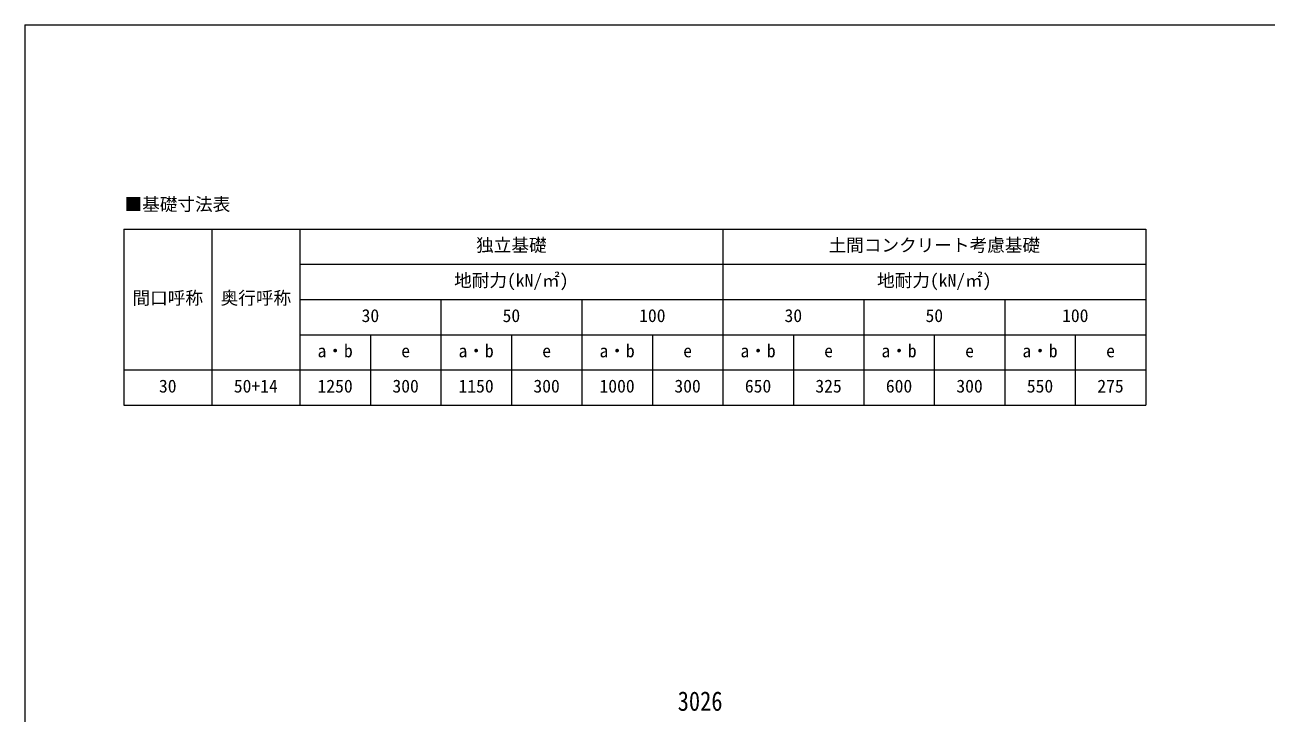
# Model space of a CAD drawing. Units: millimetres at full size, sheet at 1:30; details may follow other scales. Extents: x -8432 to 8432, y -5820 to 5820.
# Drawn here: x -8432 to 21, y 1131 to 5820 of the extents above; entities that cross this region are included whole.
import ezdxf
from ezdxf.enums import TextEntityAlignment as Align

# ---------------------------------------------------------------- set-up
doc = ezdxf.new("R2010")
doc.units = ezdxf.units.MM
doc.header["$LTSCALE"] = 30
for name, color, linetype, lineweight in [('0-6_OTH_LINE', 6, 'Continuous', 9), ('8-0', 7, 'Continuous', 18), ('F-0_240', 7, 'Continuous', 9)]:
    doc.layers.add(name, color=color, linetype=linetype, lineweight=lineweight)
doc.styles.add('ＭＳ ゴシック', font='')
doc.styles.get('ＭＳ ゴシック').set_extended_font_data('MS Gothic')

msp = doc.modelspace()

# ---------------------------------------------------------------- linework, layer by layer
at = {"layer": '8-0'}
for p, q in [((-7758.76, 4428.95), (-798.76, 4428.95)), ((-7758.76, 4428.95), (-7758.76, 3228.95)), ((-7158.76, 4428.95), (-7158.76, 3228.95)), ((-6558.76, 4428.95), (-6558.76, 3228.95)), ((-3678.76, 4428.95), (-3678.76, 3228.95)), ((-798.76, 4428.95), (-798.76, 3228.95)), ((-6558.76, 4188.95), (-798.76, 4188.95)), ((-6558.76, 3948.95), (-798.76, 3948.95)), ((-5598.76, 3948.95), (-5598.76, 3228.95)), ((-4638.76, 3948.95), (-4638.76, 3228.95)), ((-2718.76, 3948.95), (-2718.76, 3228.95)), ((-1758.76, 3948.95), (-1758.76, 3228.95)), ((-6558.76, 3708.95), (-798.76, 3708.95)), ((-6078.76, 3708.95), (-6078.76, 3228.95)), ((-5118.76, 3708.95), (-5118.76, 3228.95)), ((-4158.76, 3708.95), (-4158.76, 3228.95)), ((-3198.76, 3708.95), (-3198.76, 3228.95)), ((-2238.76, 3708.95), (-2238.76, 3228.95)), ((-1278.76, 3708.95), (-1278.76, 3228.95)), ((-7758.76, 3468.95), (-798.76, 3468.95)), ((-7758.76, 3228.95), (-798.76, 3228.95))]:
    msp.add_line(p, q, dxfattribs=at)
at = {"layer": 'F-0_240', "color": 5}
for q in [(-8432.06, -5820), (8007.94, 5820)]:
    msp.add_line((-8432.06, 5820), q, dxfattribs=at)

# ---------------------------------------------------------------- texts
at = {"layer": '0-6_OTH_LINE', "color": 7, "style": 'ＭＳ ゴシック', "width": 0.85}
msp.add_text('3026', height=132, dxfattribs=at).set_placement((-3986.29, 1108.13), align=Align.BOTTOM_LEFT)
at = {"layer": '8-0', "style": 'ＭＳ ゴシック'}
for s, p in [('■基礎寸法表', (-7753, 4527.45)), ('独立基礎', (-5358.76, 4248.95)), ('土間コンクリート考慮基礎', (-2958.76, 4248.95)), ('地耐力(kN/㎡)', (-5508.76, 4008.95)), ('地耐力(kN/㎡)', (-2628.76, 4008.95)), ('間口呼称', (-7698.76, 3888.95)), ('奥行呼称', (-7098.76, 3888.95)), ('30', (-6138.76, 3768.95)), ('50', (-5178.76, 3768.95)), ('100', (-4248.76, 3768.95)), ('30', (-3258.76, 3768.95)), ('50', (-2298.76, 3768.95)), ('100', (-1368.76, 3768.95)), ('a・b', (-6438.76, 3528.95)), ('a・b', (-5478.76, 3528.95)), ('a・b', (-4518.76, 3528.95)), ('a・b', (-3558.76, 3528.95)), ('a・b', (-2598.76, 3528.95)), ('a・b', (-1638.76, 3528.95)), ('e', (-5868.76, 3528.95)), ('e', (-4908.76, 3528.95)), ('e', (-3948.76, 3528.95)), ('e', (-2988.76, 3528.95)), ('e', (-2028.76, 3528.95)), ('e', (-1068.76, 3528.95)), ('30', (-7518.76, 3288.95)), ('50+14', (-7008.76, 3288.95)), ('1250', (-6438.76, 3288.95)), ('300', (-5928.76, 3288.95)), ('1150', (-5478.76, 3288.95)), ('300', (-4968.76, 3288.95)), ('1000', (-4518.76, 3288.95)), ('300', (-4008.76, 3288.95)), ('650', (-3528.76, 3288.95)), ('325', (-3048.76, 3288.95)), ('600', (-2568.76, 3288.95)), ('300', (-2088.76, 3288.95)), ('550', (-1608.76, 3288.95)), ('275', (-1128.76, 3288.95))]:
    msp.add_text(s, height=87.98, dxfattribs=at).set_placement(p, align=Align.BOTTOM_LEFT)

doc.saveas('drawing.dxf')
